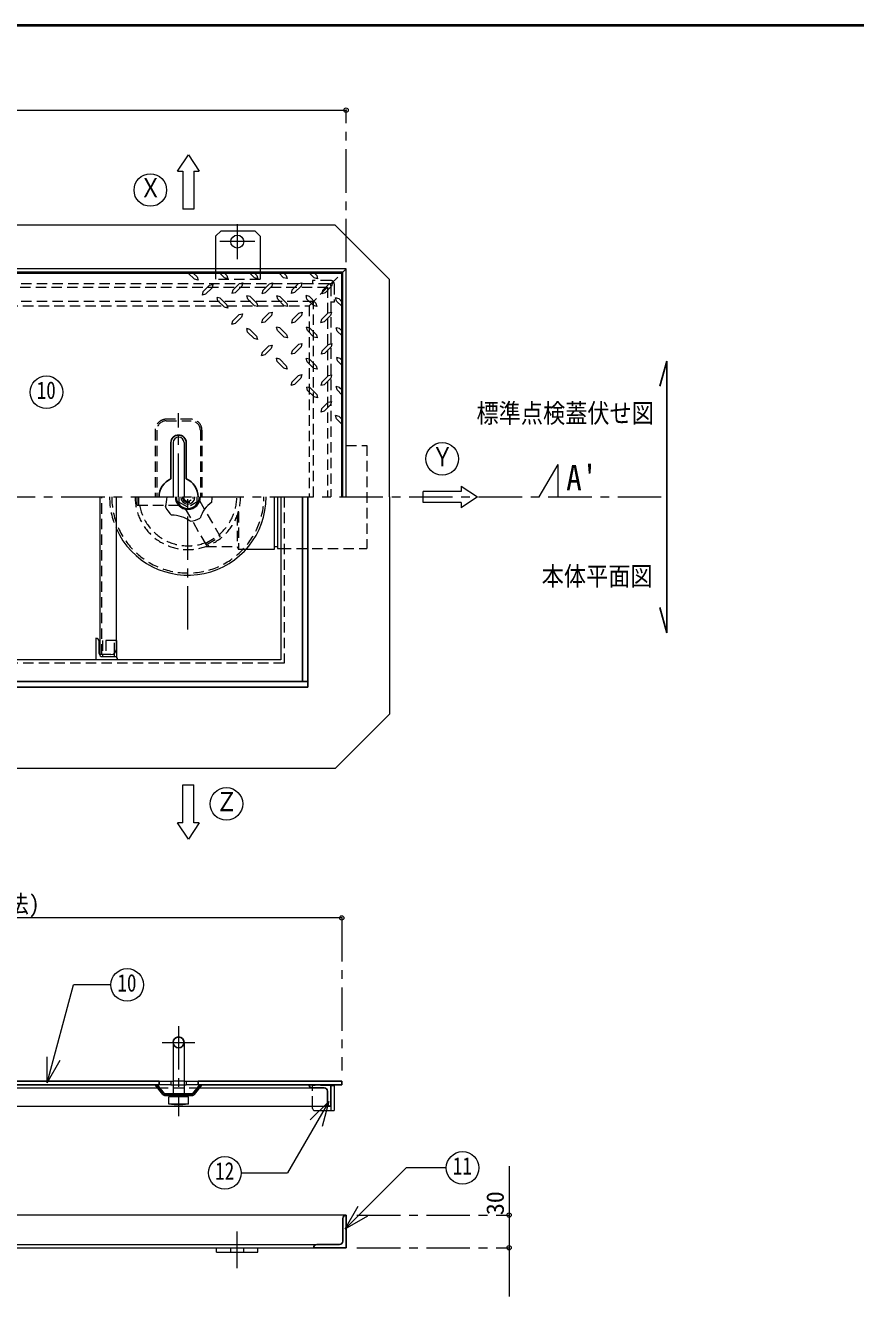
# Model space of a CAD drawing. Units: millimetres at full size, sheet at 1:8; details may follow other scales. Extents: x -1691 to 1549, y -1119 to 1129.
# Drawn here: x -811 to -47, y -41 to 1129 of the extents above; entities that cross this region are included whole.
import ezdxf
from ezdxf.enums import TextEntityAlignment as Align

# ---------------------------------------------------------------- set-up
doc = ezdxf.new("R2010")
doc.units = ezdxf.units.MM
doc.header["$LTSCALE"] = 8
doc.header["$PDMODE"] = 32
doc.header["$PDSIZE"] = 4
doc.linetypes.add('CHAIN1', pattern=[8, 5, -1, 1, -1])
doc.linetypes.add('DASHED1', pattern=[1.8, 1.2, -0.6])
doc.layers.add('0-0_ﾚｲﾔ1', color=4, linetype='Continuous', lineweight=9)
doc.styles.add('ＭＳ ゴシック', font='')
doc.styles.get('ＭＳ ゴシック').set_extended_font_data('MS Gothic')

msp = doc.modelspace()

# ---------------------------------------------------------------- linework, layer by layer
at = {"layer": '0-0_ﾚｲﾔ1', "color": 1, "lineweight": 40}
msp.add_line((1548.863, 1129.091), (-1691.137, 1129.091), dxfattribs=at)
at = {"layer": '0-0_ﾚｲﾔ1'}
for p, q in [((-1236.137, 1051.091), (-516.137, 1051.091)), ((-526.137, 945.091), (-1226.137, 945.091)), ((-631.137, 940.091), (-636.137, 935.091)), ((-631.137, 940.091), (-600.137, 940.091)), ((-595.137, 935.091), (-600.137, 940.091)), ((-476.137, 895.091), (-526.137, 945.091)), ((-636.137, 935.091), (-636.137, 905.091)), ((-595.137, 935.091), (-595.137, 905.091)), ((-661.207, 901.091), (-655.378, 895.402)), ((-632.236, 901.091), (-627.896, 896.752)), ((-627.8, 901.091), (-625.678, 898.969)), ((-604.753, 901.091), (-600.414, 896.752)), ((-600.221, 901.091), (-598.1, 898.969)), ((-577.59, 901.091), (-573.511, 896.848)), ((-573.221, 901.091), (-571.196, 899.066)), ((-549.693, 901.091), (-545.353, 896.752)), ((-545.257, 901.091), (-543.136, 898.969)), ((-519.137, 902.091), (-520.137, 901.091)), ((-624.811, 895.98), (-627.896, 896.752)), ((-625.678, 898.969), (-624.811, 895.98)), ((-597.328, 895.884), (-600.414, 896.752)), ((-598.1, 898.969), (-597.328, 895.884)), ((-570.425, 896.077), (-573.511, 896.848)), ((-571.196, 899.066), (-570.425, 896.077)), ((-563.578, 883.155), (-557.503, 889.23)), ((-542.268, 895.884), (-545.353, 896.752)), ((-543.136, 898.969), (-542.268, 895.884)), ((-476.137, 695.091), (-476.137, 895.091)), ((-647.761, 883.83), (-648.532, 880.841)), ((-645.446, 881.612), (-648.532, 880.841)), ((-645.446, 881.612), (-639.371, 887.687)), ((-633.971, 875.73), (-634.743, 878.816)), ((-631.753, 878.044), (-634.743, 878.816)), ((-631.753, 878.044), (-625.678, 871.873)), ((-620.278, 885.277), (-621.05, 882.287)), ((-617.964, 883.059), (-621.05, 882.287)), ((-617.964, 883.059), (-611.889, 889.134)), ((-606.489, 877.177), (-607.261, 880.262)), ((-604.271, 879.491), (-607.261, 880.262)), ((-604.271, 879.491), (-598.196, 873.319)), ((-592.796, 885.18), (-593.568, 882.191)), ((-590.482, 882.962), (-593.568, 882.191)), ((-590.482, 882.962), (-584.407, 889.037)), ((-579.007, 877.08), (-579.778, 880.166)), ((-576.789, 879.394), (-579.778, 880.166)), ((-576.789, 879.394), (-570.714, 873.223)), ((-565.893, 885.373), (-566.664, 882.384)), ((-563.578, 883.155), (-566.664, 882.384)), ((-552.103, 877.273), (-552.875, 880.359)), ((-549.886, 879.587), (-552.875, 880.359)), ((-549.886, 879.587), (-543.811, 873.416)), ((-537.736, 885.18), (-538.507, 882.191)), ((-535.421, 882.962), (-538.507, 882.191)), ((-535.421, 882.962), (-529.346, 889.037)), ((-522.596, 877.562), (-525.682, 878.334)), ((-524.814, 875.248), (-525.682, 878.334)), ((-522.596, 877.562), (-520.137, 874.752)), ((-633.971, 875.73), (-627.896, 869.655)), ((-624.811, 868.884), (-627.896, 869.655)), ((-625.678, 871.873), (-624.811, 868.884)), ((-606.489, 877.177), (-600.414, 871.102)), ((-597.328, 870.33), (-600.414, 871.102)), ((-598.196, 873.319), (-597.328, 870.33)), ((-579.007, 877.08), (-572.932, 871.005)), ((-569.846, 870.234), (-572.932, 871.005)), ((-570.714, 873.223), (-569.846, 870.234)), ((-552.103, 877.273), (-546.028, 871.198)), ((-542.943, 870.427), (-546.028, 871.198)), ((-543.811, 873.416), (-542.943, 870.427)), ((-524.814, 875.248), (-520.137, 870.571)), ((-620.568, 856.83), (-621.339, 853.841)), ((-618.253, 854.612), (-621.339, 853.841)), ((-618.253, 854.612), (-612.178, 860.687)), ((-593.086, 858.277), (-593.857, 855.287)), ((-590.771, 856.059), (-593.857, 855.287)), ((-590.771, 856.059), (-584.696, 862.134)), ((-565.603, 858.18), (-566.375, 855.191)), ((-563.289, 855.962), (-566.375, 855.191)), ((-563.289, 855.962), (-557.214, 862.037)), ((-538.7, 858.373), (-539.471, 855.384)), ((-536.386, 856.155), (-539.471, 855.384)), ((-536.386, 856.155), (-530.311, 862.23)), ((-606.682, 846.898), (-607.453, 849.984)), ((-604.464, 849.212), (-607.453, 849.984)), ((-606.682, 846.898), (-600.607, 840.823)), ((-604.464, 849.212), (-598.389, 843.041)), ((-598.389, 843.041), (-597.521, 840.052)), ((-579.2, 848.344), (-579.971, 851.43)), ((-576.982, 850.659), (-579.971, 851.43)), ((-579.2, 848.344), (-573.125, 842.269)), ((-576.982, 850.659), (-570.907, 844.487)), ((-570.907, 844.487), (-570.039, 841.498)), ((-551.718, 848.248), (-552.489, 851.334)), ((-549.5, 850.562), (-552.489, 851.334)), ((-551.718, 848.248), (-545.643, 842.173)), ((-549.5, 850.562), (-543.425, 844.391)), ((-543.425, 844.391), (-542.557, 841.402)), ((-522.018, 849.984), (-525.103, 850.755)), ((-524.236, 847.669), (-525.103, 850.755)), ((-524.236, 847.669), (-520.137, 843.571)), ((-522.018, 849.984), (-520.137, 848.103)), ((-597.521, 840.052), (-600.607, 840.823)), ((-590.964, 825.78), (-584.889, 831.855)), ((-570.039, 841.498), (-573.125, 842.269)), ((-563.482, 827.227), (-557.407, 833.302)), ((-542.557, 841.402), (-545.643, 842.173)), ((-536, 827.13), (-529.925, 833.205)), ((-593.278, 827.998), (-594.05, 825.009)), ((-590.964, 825.78), (-594.05, 825.009)), ((-579.393, 819.609), (-580.164, 822.694)), ((-577.175, 821.923), (-580.164, 822.694)), ((-579.393, 819.609), (-573.318, 813.534)), ((-577.175, 821.923), (-571.1, 815.752)), ((-565.796, 829.444), (-566.568, 826.455)), ((-563.482, 827.227), (-566.568, 826.455)), ((-551.911, 819.512), (-552.682, 822.598)), ((-549.693, 821.827), (-552.682, 822.598)), ((-551.911, 819.512), (-545.836, 813.437)), ((-549.693, 821.827), (-543.618, 815.655)), ((-538.314, 829.348), (-539.086, 826.359)), ((-536, 827.13), (-539.086, 826.359)), ((-521.632, 822.598), (-524.718, 823.369)), ((-523.946, 820.284), (-524.718, 823.369)), ((-523.946, 820.284), (-520.137, 816.475)), ((-521.632, 822.598), (-520.137, 821.103)), ((-570.232, 812.762), (-573.318, 813.534)), ((-571.1, 815.752), (-570.232, 812.762)), ((-542.75, 812.666), (-545.836, 813.437)), ((-543.618, 815.655), (-542.75, 812.666)), ((-565.989, 800.709), (-566.761, 797.719)), ((-563.675, 798.491), (-566.761, 797.719)), ((-563.675, 798.491), (-557.6, 804.566)), ((-549.211, 795.502), (-552.296, 796.273)), ((-551.428, 793.187), (-552.296, 796.273)), ((-538.507, 800.612), (-539.278, 797.623)), ((-536.193, 798.394), (-539.278, 797.623)), ((-536.193, 798.394), (-530.118, 804.469)), ((-522.114, 795.887), (-525.2, 796.659)), ((-524.332, 793.573), (-525.2, 796.659)), ((-522.114, 795.887), (-520.137, 793.911)), ((-551.428, 793.187), (-545.353, 787.209)), ((-549.211, 795.502), (-543.136, 789.427)), ((-542.268, 786.341), (-545.353, 787.209)), ((-543.136, 789.427), (-542.268, 786.341)), ((-524.332, 793.573), (-520.137, 789.211)), ((-538.603, 776.119), (-539.375, 773.034)), ((-536.289, 773.902), (-539.375, 773.034)), ((-538.603, 776.119), (-532.528, 782.194)), ((-536.289, 773.902), (-530.311, 779.977)), ((-522.596, 769.177), (-525.682, 769.948)), ((-524.814, 766.862), (-525.682, 769.948)), ((-524.814, 766.862), (-520.137, 761.998)), ((-522.596, 769.177), (-520.137, 766.718)), ((-582.137, 695.091), (-582.137, 646.591)), ((-582.137, 646.591), (-608.423, 646.591)), ((-582.137, 649.591), (-579.137, 649.591)), ((-740.137, 550.091), (-740.137, 548.091)), ((-520.137, 307.591), (-1232.137, 307.591)), ((-677.137, 157.291), (-675.137, 157.291)), ((-677.137, 154.091), (-675.137, 154.091)), ((-665.137, 157.291), (-663.137, 157.291)), ((-665.137, 154.091), (-663.137, 154.091)), ((-869.137, 151.091), (-689.237, 151.091)), ((-651.037, 151.091), (-547.137, 151.091)), ((-530.137, 134.091), (-1222.137, 134.091)), ((-546.937, 132.291), (-546.937, 134.091)), ((-544.937, 130.291), (-530.137, 130.291)), ((-366.137, 79.091), (-366.137, -40.909)), ((-635.137, 0.091), (-635.137, 4.091)), ((-635.137, 0.091), (-597.137, 0.091)), ((-597.137, 0.091), (-597.137, 4.091))]:
    msp.add_line(p, q, dxfattribs=at)
at = {"layer": '0-0_ﾚｲﾔ1', "linetype": 'CHAIN1'}
for p, q in [((-516.137, 911.091), (-516.137, 1051.091)), ((-616.137, 946.091), (-616.137, 914.091)), ((-600.137, 930.091), (-632.137, 930.091)), ((-670.137, 695.091), (-670.137, 772.091)), ((-338.637, 695.091), (-321.137, 725.091)), ((-321.137, 695.091), (-321.137, 725.091)), ((-1482.137, 695.091), (-221.137, 695.091)), ((-661.637, 573.091), (-661.637, 695.091)), ((-520.137, 307.591), (-520.137, 167.291)), ((-670.137, 208.091), (-670.137, 125.091)), ((-685.137, 193.091), (-655.137, 193.091)), ((-506.137, 34.091), (-366.137, 34.091)), ((-616.137, -14.909), (-616.137, 19.091)), ((-506.137, 4.091), (-366.137, 4.091))]:
    msp.add_line(p, q, dxfattribs=at)
at = {"layer": '0-0_ﾚｲﾔ1', "color": 7, "lineweight": 18}
for p, q in [((-671.137, 995.091), (-661.137, 1010.091)), ((-661.137, 1010.091), (-651.137, 995.091)), ((-671.137, 995.091), (-666.137, 995.091)), ((-666.137, 995.091), (-666.137, 960.091)), ((-656.137, 995.091), (-651.137, 995.091)), ((-516.137, 905.091), (-1236.137, 905.091)), ((-519.137, 902.091), (-1233.137, 902.091)), ((-519.137, 902.091), (-516.137, 905.091)), ((-519.137, 695.091), (-519.137, 902.091)), ((-516.137, 695.091), (-516.137, 905.091)), ((-675.137, 745.091), (-675.137, 695.091)), ((-665.137, 745.091), (-665.137, 695.091)), ((-410.137, 705.091), (-410.137, 700.091)), ((-410.137, 705.091), (-395.137, 695.091)), ((-742.387, 550.091), (-742.387, 695.091)), ((-727.387, 555.091), (-727.387, 695.091)), ((-576.137, 695.091), (-576.137, 545.091)), ((-476.137, 695.091), (-476.137, 495.091)), ((-410.137, 700.091), (-445.137, 700.091)), ((-395.137, 695.091), (-410.137, 685.091)), ((-410.137, 690.091), (-410.137, 685.091)), ((-746.137, 565.091), (-746.137, 545.091)), ((-743.137, 551.091), (-743.137, 562.091)), ((-727.387, 563.091), (-727.016, 563.091)), ((-727.016, 548.091), (-727.016, 563.091)), ((-732.387, 550.091), (-742.387, 550.091)), ((-729.137, 548.091), (-729.137, 551.291)), ((-576.137, 545.091), (-1014.137, 545.091)), ((-740.137, 548.091), (-727.016, 548.091)), ((-526.137, 445.091), (-476.137, 495.091)), ((-526.137, 445.091), (-1226.137, 445.091)), ((-656.137, 395.091), (-656.137, 430.091)), ((-666.137, 395.091), (-671.137, 395.091)), ((-661.137, 380.091), (-671.137, 395.091)), ((-651.137, 395.091), (-661.137, 380.091)), ((-651.137, 395.091), (-656.137, 395.091)), ((-790.969, 155.768), (-766.802, 245.959)), ((-732.448, 245.959), (-766.802, 245.959)), ((-675.137, 193.091), (-675.137, 145.591)), ((-665.137, 193.091), (-665.137, 145.591)), ((-790.969, 155.768), (-790.969, 179.768)), ((-790.969, 155.768), (-778.969, 176.553)), ((-688.137, 157.291), (-677.137, 157.291)), ((-677.137, 154.091), (-688.137, 154.091)), ((-677.137, 157.291), (-677.137, 154.091)), ((-663.137, 157.291), (-652.137, 157.291)), ((-663.137, 157.291), (-663.137, 154.091)), ((-652.137, 154.091), (-663.137, 154.091)), ((-530.137, 153.291), (-526.937, 153.291)), ((-526.937, 153.291), (-526.937, 130.291)), ((-661.137, 143.091), (-679.137, 143.091)), ((-679.137, 136.091), (-679.137, 143.091)), ((-675.137, 144.091), (-675.137, 143.491)), ((-670.137, 143.091), (-670.137, 136.091)), ((-666.137, 143.591), (-661.137, 143.091)), ((-665.137, 144.091), (-665.137, 143.491)), ((-661.137, 136.091), (-661.137, 143.091)), ((-674.137, 135.591), (-679.137, 136.091)), ((-661.137, 136.091), (-679.137, 136.091)), ((-670.137, 136.091), (-674.137, 135.591)), ((-666.137, 135.591), (-674.137, 135.591)), ((-532.026, 138.797), (-570.086, 72.874)), ((-532.026, 138.797), (-548.996, 121.826)), ((-532.026, 138.797), (-538.237, 115.615)), ((-530.137, 134.091), (-530.137, 130.291)), ((-530.137, 130.291), (-526.937, 130.291)), ((-612.533, 72.874), (-570.086, 72.874)), ((-516.966, 21.471), (-460.919, 77.517)), ((-423.896, 77.517), (-460.919, 77.517)), ((-516.966, 21.471), (-504.966, 42.256)), ((-516.137, 34.091), (-1236.137, 34.091)), ((-516.966, 21.471), (-496.181, 33.471)), ((-1209.137, 7.091), (-543.137, 7.091)), ((-1206.137, 4.091), (-546.137, 4.091))]:
    msp.add_line(p, q, dxfattribs=at)
at = {"layer": '0-0_ﾚｲﾔ1', "color": 5, "lineweight": 25}
for p, q in [((-1232.137, 901.091), (-520.137, 901.091)), ((-520.137, 901.091), (-520.137, 695.091)), ((-221.137, 820.091), (-227.349, 796.909)), ((-221.137, 820.091), (-221.137, 570.091)), ((-677.137, 745.091), (-677.137, 711.674)), ((-663.137, 745.091), (-663.137, 711.674)), ((-556.137, 695.091), (-556.137, 525.091)), ((-551.137, 695.091), (-551.137, 520.091)), ((-221.137, 570.091), (-227.349, 593.273)), ((-1201.137, 525.091), (-551.137, 525.091)), ((-1201.137, 520.091), (-551.137, 520.091)), ((-1064.137, 157.291), (-688.137, 157.291)), ((-1064.137, 154.091), (-688.137, 154.091)), ((-684.538, 145.217), (-691.637, 154.091)), ((-683.367, 146.154), (-689.716, 154.091)), ((-688.137, 157.291), (-688.137, 154.091)), ((-656.908, 146.154), (-650.558, 154.091)), ((-655.737, 145.217), (-648.637, 154.091)), ((-652.137, 157.291), (-520.137, 157.291)), ((-652.137, 157.291), (-652.137, 154.091)), ((-652.137, 154.091), (-520.137, 154.091)), ((-530.137, 154.091), (-530.137, 134.091)), ((-520.137, 157.291), (-520.137, 154.091)), ((-682.196, 145.591), (-658.079, 145.591)), ((-658.079, 144.091), (-682.196, 144.091)), ((-547.137, 151.091), (-536.137, 151.091)), ((-533.137, 148.091), (-533.137, 137.091)), ((-519.137, 31.091), (-519.137, 10.091)), ((-516.137, 4.091), (-516.137, 34.091)), ((-546.137, 4.091), (-516.137, 4.091)), ((-543.137, 7.091), (-522.137, 7.091))]:
    msp.add_line(p, q, dxfattribs=at)
at = {"layer": '0-0_ﾚｲﾔ1', "linetype": 'DASHED1'}
for p, q in [((-636.137, 905.091), (-636.137, 895.091)), ((-595.137, 905.091), (-595.137, 895.091)), ((-530.606, 890.622), (-520.137, 901.091)), ((-595.137, 895.091), (-636.137, 895.091)), ((-546.937, 894.291), (-546.937, 891.091)), ((-530.137, 894.291), (-546.937, 894.291)), ((-526.937, 891.091), (-526.937, 874.291)), ((-1219.137, 888.091), (-533.137, 888.091)), ((-533.137, 888.091), (-533.137, 695.091)), ((-546.137, 875.091), (-1206.137, 875.091)), ((-546.137, 695.091), (-546.137, 875.091)), ((-526.937, 874.291), (-530.137, 874.291)), ((-516.137, 742.591), (-497.137, 742.591)), ((-497.137, 742.591), (-497.137, 647.591)), ((-740.887, 550.091), (-740.887, 695.091)), ((-708.137, 687.591), (-708.137, 695.091)), ((-706.637, 687.591), (-706.637, 695.091)), ((-669.887, 695.091), (-669.887, 687.591)), ((-661.637, 685.565), (-669.887, 690.328)), ((-651.017, 691.696), (-664.008, 684.196)), ((-653.387, 695.091), (-653.387, 690.328)), ((-651.017, 691.696), (-631.892, 658.571)), ((-573.137, 695.091), (-573.137, 542.091)), ((-708.137, 687.591), (-669.887, 687.591)), ((-664.008, 684.196), (-644.883, 651.071)), ((-615.137, 681.307), (-615.137, 646.591)), ((-616.137, 678.298), (-616.137, 649.591)), ((-645.633, 652.37), (-632.642, 659.87)), ((-644.883, 651.071), (-631.892, 658.571)), ((-644.845, 649.591), (-616.137, 649.591)), ((-616.137, 649.591), (-615.137, 646.591)), ((-608.423, 646.591), (-615.137, 646.591)), ((-576.137, 647.591), (-497.137, 647.591)), ((-727.387, 563.091), (-740.137, 563.091)), ((-740.137, 563.091), (-740.137, 550.091)), ((-737.137, 563.091), (-737.137, 548.091)), ((-729.137, 551.291), (-729.137, 563.091)), ((-573.137, 542.091), (-1179.137, 542.091)), ((-665.137, 157.291), (-675.137, 157.291)), ((-675.137, 154.091), (-665.137, 154.091)), ((-530.137, 153.291), (-546.937, 153.291)), ((-546.937, 134.091), (-546.937, 153.291)), ((-689.237, 151.091), (-651.037, 151.091)), ((-675.137, 145.591), (-675.137, 144.091)), ((-665.137, 145.591), (-665.137, 144.091)), ((-622.137, 0.091), (-622.137, 4.091)), ((-610.137, 0.091), (-610.137, 4.091))]:
    msp.add_line(p, q, dxfattribs=at)
at = {"layer": '0-0_ﾚｲﾔ1', "color": 7, "linetype": 'DASHED1', "lineweight": 18}
for p, q in [((-531.737, 891.091), (-1220.537, 891.091)), ((-550.137, 871.091), (-530.606, 890.622)), ((-530.137, 889.491), (-530.137, 695.091)), ((-1202.137, 871.091), (-550.137, 871.091)), ((-550.137, 871.091), (-550.137, 695.091)), ((-658.637, 766.591), (-681.637, 766.591)), ((-681.637, 765.091), (-658.637, 765.091)), ((-691.637, 756.591), (-691.637, 695.091)), ((-690.137, 756.591), (-690.137, 695.091)), ((-650.137, 756.591), (-650.137, 695.091)), ((-648.637, 756.591), (-648.637, 695.091)), ((-676.137, 145.591), (-676.137, 144.091)), ((-664.137, 145.591), (-664.137, 144.091))]:
    msp.add_line(p, q, dxfattribs=at)
at = {"layer": '0-0_ﾚｲﾔ1', "color": 7, "lineweight": 18}
for points in [[(-656.137, 995.091), (-656.137, 960.091), (-666.137, 960.091)], [(-410.137, 690.091), (-445.137, 690.091), (-445.137, 700.091)], [(-666.137, 395.091), (-666.137, 430.091), (-656.137, 430.091)], [(-679.137, 143.091), (-674.137, 143.591), (-670.137, 143.091)], [(-670.137, 143.091), (-666.137, 143.591), (-674.137, 143.591)], [(-661.137, 136.091), (-666.137, 135.591), (-670.137, 136.091)]]:
    msp.add_lwpolyline(points, dxfattribs=at)
at = {"layer": '0-0_ﾚｲﾔ1'}
for points in [[(-656.632, 901.091), (-653.161, 897.619), (-652.293, 894.534), (-655.378, 895.402)], [(-647.761, 883.83), (-641.589, 890.002), (-638.6, 890.773), (-639.371, 887.687)], [(-620.278, 885.277), (-614.107, 891.448), (-611.118, 892.219), (-611.889, 889.134)], [(-592.796, 885.18), (-586.625, 891.352), (-583.636, 892.123), (-584.407, 889.037)], [(-565.893, 885.373), (-559.721, 891.544), (-556.732, 892.316), (-557.503, 889.23)], [(-537.736, 885.18), (-531.564, 891.352), (-528.575, 892.123), (-529.346, 889.037)], [(-620.568, 856.83), (-614.396, 863.002), (-611.407, 863.773), (-612.178, 860.687)], [(-593.086, 858.277), (-586.914, 864.448), (-583.925, 865.219), (-584.696, 862.134)], [(-565.603, 858.18), (-559.432, 864.352), (-556.443, 865.123), (-557.214, 862.037)], [(-538.7, 858.373), (-532.528, 864.544), (-529.539, 865.316), (-530.311, 862.23)], [(-593.278, 827.998), (-587.107, 834.169), (-584.118, 834.941), (-584.889, 831.855)], [(-565.796, 829.444), (-559.625, 835.616), (-556.636, 836.387), (-557.407, 833.302)], [(-538.314, 829.348), (-532.143, 835.519), (-529.153, 836.291), (-529.925, 833.205)], [(-565.989, 800.709), (-559.818, 806.88), (-556.828, 807.652), (-557.6, 804.566)], [(-538.507, 800.612), (-532.336, 806.784), (-529.346, 807.555), (-530.118, 804.469)], [(-532.528, 782.194), (-529.443, 783.062), (-530.311, 779.977)], [(-579.137, 695.091), (-579.137, 647.591), (-576.137, 647.591)]]:
    msp.add_lwpolyline(points, dxfattribs=at)
at = {"layer": '0-0_ﾚｲﾔ1', "color": 7, "lineweight": 18}
for centre in [(-696.137, 977.591), (-791.69, 791.47), (-427.637, 730.091), (-626.137, 412.591), (-717.448, 245.959), (-627.533, 72.874), (-408.896, 77.517)]:
    msp.add_circle(centre, 15, dxfattribs=at)
at = {"layer": '0-0_ﾚｲﾔ1'}
msp.add_circle((-616.137, 930.091), 6, dxfattribs=at)
at = {"layer": '0-0_ﾚｲﾔ1', "color": 5, "lineweight": 25}
msp.add_circle((-670.137, 193.091), 5, dxfattribs=at)
at = {"layer": '0-0_ﾚｲﾔ1', "color": 7, "linetype": 'DASHED1', "lineweight": 18}
for centre, radius, start, end in [((-531.737, 889.491), 1.6, 0, 90), ((-681.637, 756.591), 10, 90, 180), ((-681.637, 756.591), 8.5, 90, 180), ((-658.637, 756.591), 10, 0, 90), ((-658.637, 756.591), 8.5, 0, 90)]:
    msp.add_arc(centre, radius, start, end, dxfattribs=at)
at = {"layer": '0-0_ﾚｲﾔ1', "linetype": 'DASHED1'}
for centre, radius, start, end in [((-530.137, 891.091), 3.2, 0, 90), ((-661.637, 695.091), 72, 180, 204.0494), ((-661.637, 695.091), 70, 180, 0), ((-661.637, 695.091), 48.5, 180, 0), ((-661.637, 695.091), 5, 180, 0), ((-661.637, 695.091), 4, 180, 0), ((-661.637, 695.091), 45, 309.59407, 0), ((-661.637, 695.091), 45, 189.59407, 290.40593)]:
    msp.add_arc(centre, radius, start, end, dxfattribs=at)
at = {"layer": '0-0_ﾚｲﾔ1', "color": 5, "lineweight": 25}
for centre, radius, start, end in [((-670.137, 745.091), 7, 0, 180), ((-670.137, 695.091), 18, 112.88538, 180), ((-670.137, 695.091), 18, 0, 67.11462), ((-547.137, 154.091), 3, 180, 270), ((-682.196, 147.091), 3, 218.65981, 270), ((-682.196, 147.091), 1.5, 218.65981, 270), ((-658.079, 147.091), 1.5, 270, 321.34019), ((-658.079, 147.091), 3, 270, 321.34019), ((-536.137, 148.091), 3, 0, 90), ((-530.137, 137.091), 3, 180, 270), ((-516.137, 31.091), 3, 90, 180), ((-543.137, 4.091), 3, 90, 180), ((-522.137, 10.091), 3, 270, 0)]:
    msp.add_arc(centre, radius, start, end, dxfattribs=at)
at = {"layer": '0-0_ﾚｲﾔ1', "color": 7, "lineweight": 18}
for centre, radius, start, end in [((-670.137, 745.091), 5, 0, 180), ((-661.637, 695.091), 72, 204.0494, 0), ((-708.509, 695.091), 27.75, 341.07536, 0), ((-661.637, 695.091), 11.5, 180, 0), ((-661.637, 695.091), 10.5, 180, 0), ((-661.637, 695.091), 6.5, 180, 0), ((-661.637, 695.091), 22.5, 347.57818, 360), ((-661.637, 695.091), 22.5, 203.57818, 228.42182), ((-623.718, 667.54), 27.75, 125.07536, 162.92464), ((-676.122, 650.513), 27.75, 53.07536, 90.92464), ((-661.637, 695.091), 22.5, 275.57818, 300.42182), ((-746.137, 562.091), 3, 0, 90), ((-740.137, 551.091), 3, 180, 270), ((-732.387, 555.091), 5, 270, 0), ((-729.137, 545.091), 3, 0, 90)]:
    msp.add_arc(centre, radius, start, end, dxfattribs=at)
at = {"layer": '0-0_ﾚｲﾔ1'}
msp.add_arc((-544.937, 132.291), 2, 180, 270, dxfattribs=at)
at = {"layer": '0-0_ﾚｲﾔ1', "color": 1}
for p in [(-516.137, 1051.091), (-520.137, 307.591), (-366.137, 34.091), (-366.137, 4.091)]:
    msp.add_point(p, dxfattribs=at)

# ---------------------------------------------------------------- texts
at = {"layer": '0-0_ﾚｲﾔ1', "color": 7, "style": 'ＭＳ ゴシック'}
for s, height, width, p in [('Ｘ', 17.6, 0.85, (-706.137, 965.591)), ('10', 16.13, 0.8, (-800.69, 780.47)), ('標準点検蓋伏せ図', 17.6, 0.85, (-396.137, 758.091)), ('Ｙ', 17.6, 0.85, (-437.637, 718.091)), ("A'", 23.46, 0.9, (-313.637, 694.091)), ('本体平面図', 17.6, 0.85, (-336.137, 608.091)), ('Ｚ', 17.6, 0.85, (-636.137, 400.591)), ('712×412(蓋寸法)', 16.13, 0.9, (-956.137, 307.591)), ('10', 16.13, 0.8, (-726.448, 234.959)), ('12', 16.13, 0.8, (-636.533, 61.874)), ('11', 16.13, 0.8, (-417.896, 66.517))]:
    msp.add_text(s, height=height, dxfattribs=dict(at, width=width)).set_placement(p, align=Align.BOTTOM_LEFT)
msp.add_text('30', height=16.13, rotation=90, dxfattribs=at).set_placement((-366.137, 34.091), align=Align.BOTTOM_LEFT)

doc.saveas('drawing.dxf')
